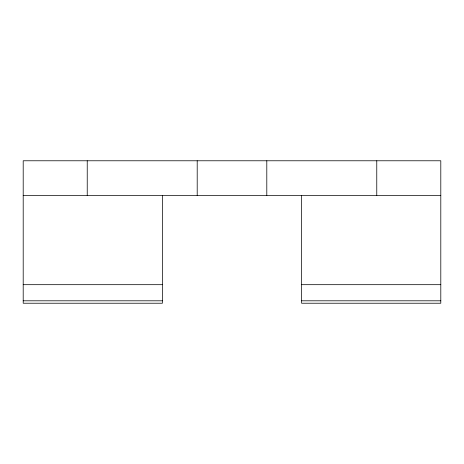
<?xml version="1.0" encoding="UTF-8"?>
<svg xmlns="http://www.w3.org/2000/svg" width="464" height="464" viewBox="0 0 464 464"><rect width="100%" height="100%" fill="white"/><g stroke="black" fill="none" stroke-linecap="round" stroke-linejoin="round"><path stroke-width="0.7" d="M23.2 195.576L440.8 195.576M23.2 284.681L162.4 284.681M301.6 284.681L440.8 284.681M23.2 300.805L162.4 300.805M301.6 300.805L440.8 300.805M376.768 160.776L376.768 195.576M301.6 195.576L301.6 303.224L440.8 303.224L440.8 160.776L23.2 160.776L23.2 303.224L162.4 303.224L162.4 195.576M266.8 160.776L266.8 195.576M197.2 160.776L197.2 195.576M87.232 160.776L87.232 195.576"/></g></svg>
